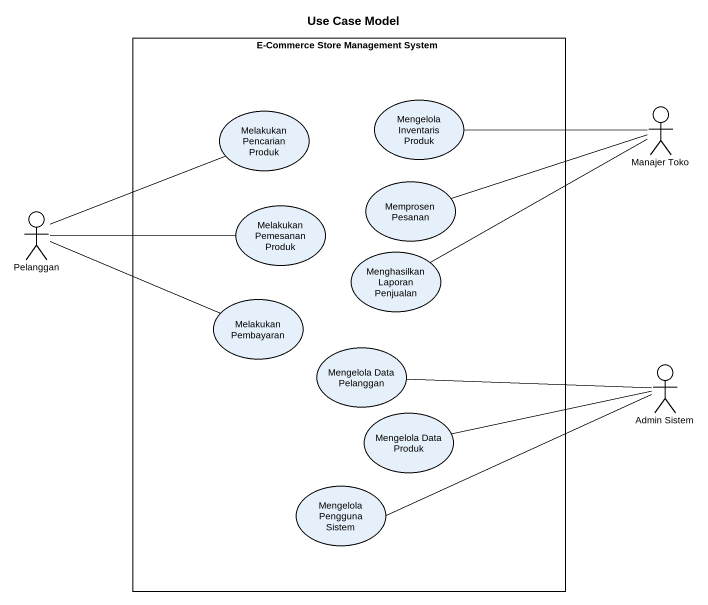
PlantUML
@startuml
title Use Case Model
rectangle "E-Commerce Store Management System" as E_Commerce_Store_Management {
  usecase "Melakukan Pencarian Produk" as Melakukan_Pencarian_Produk
  usecase "Mengelola Inventaris Produk" as Mengelola_Inventaris_Produk
  usecase "Memprosen Pesanan" as Memprosen_Pesanan
  usecase "Melakukan Pemesanan Produk" as Melakukan_Pemesanan_Produk
  usecase "Menghasilkan Laporan Penjualan" as Menghasilkan_Laporan
  usecase "Melakukan Pembayaran" as Melakukan_Pembayaran
  usecase "Mengelola Data Pelanggan" as Mengelola_Data_Pelanggan
  usecase "Mengelola Data Produk" as Mengelola_Data_Produk
  usecase "Mengelola Pengguna Sistem" as Mengelola_Pengguna_Sistem
}
actor "Manajer Toko" as Manajer_Toko
actor Pelanggan
actor "Admin Sistem" as Admin_Sistem
Manajer_Toko -left- Mengelola_Inventaris_Produk
Manajer_Toko -left- Memprosen_Pesanan
Manajer_Toko -left- Menghasilkan_Laporan
Pelanggan -right- Melakukan_Pencarian_Produk
Pelanggan -right- Melakukan_Pemesanan_Produk
Pelanggan -right- Melakukan_Pembayaran
Admin_Sistem -left- Mengelola_Data_Pelanggan
Admin_Sistem -left- Mengelola_Data_Produk
Admin_Sistem -left- Mengelola_Pengguna_Sistem
@enduml
